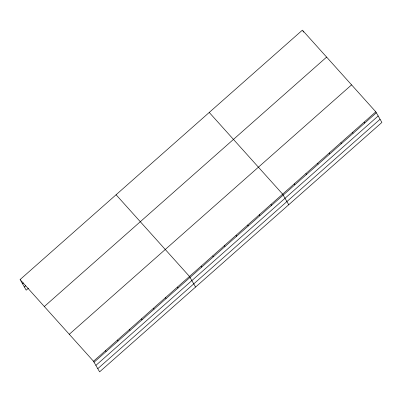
<?xml version="1.0" encoding="UTF-8"?>
<svg xmlns="http://www.w3.org/2000/svg" width="402" height="402" viewBox="0 0 402 402"><rect width="100%" height="100%" fill="white"/><g stroke="black" fill="none" stroke-linecap="round" stroke-linejoin="round"><path stroke-width="0.6" d="M20.1 279.566L302.399 30.145L375.8 111.826L381.9 122.434L99.601 371.855L93.5 361.242L20.1 279.566L26.2 290.174L28.507 288.139M22.487 283.712L23.406 282.897M24.371 286.993L25.758 285.767M44.32 306.52L326.62 57.099M69.28 334.288L351.579 84.872M93.5 361.242L375.8 111.826M94.053 362.212L376.352 112.791M95.882 365.393L378.187 115.972M97.771 368.674L380.071 119.253M209.241 112.454L282.641 194.136L288.742 204.744M116.083 194.759L189.483 276.44L195.583 287.053M364.152 122.113L364.709 123.077M302.957 31.11L303.565 32.17M352.509 132.404L353.067 133.369M340.866 142.69L341.419 143.655M329.218 152.981L329.776 153.946M317.575 163.267L318.128 164.232M305.927 173.558L306.485 174.523M294.284 183.845L294.842 184.809M270.993 204.422L271.551 205.387M259.35 214.708L259.903 215.678M247.707 224.999L248.26 225.964M236.059 235.286L236.617 236.255M224.416 245.577L224.969 246.542M212.769 255.863L213.326 256.833M201.126 266.154L201.683 267.119M177.483 287.043L178.041 288.008M165.483 297.641L166.041 298.611M153.489 308.244L154.041 309.208M141.489 318.841L142.047 319.811M129.494 329.444L130.047 330.409M117.495 340.042L118.047 341.012M105.495 350.644L106.053 351.609"/></g></svg>
